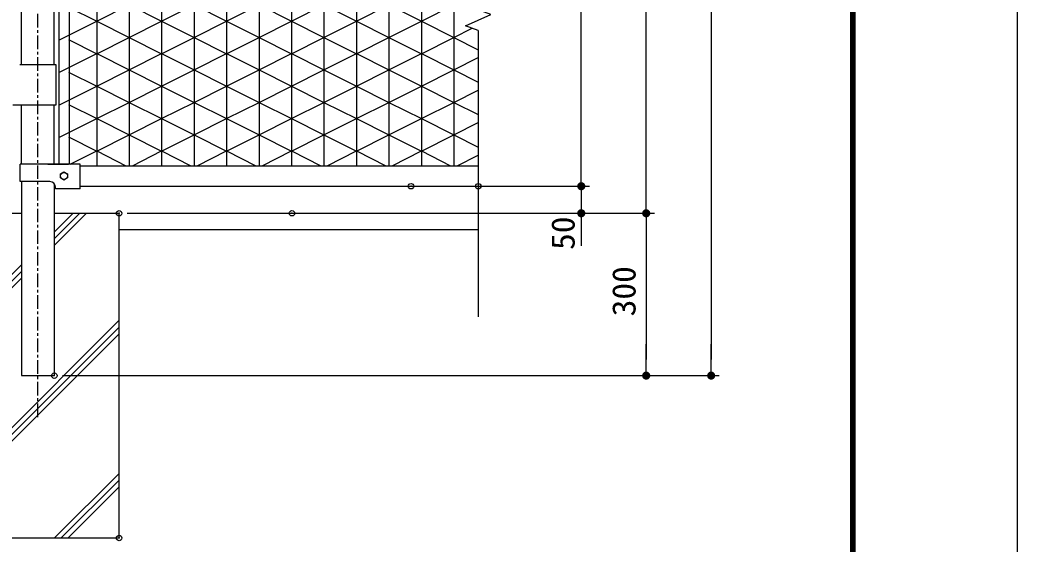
# Model space of a CAD drawing. Units: millimetres, scale not verified. Extents: x -4455 to 4455, y -3150 to 3150.
# Drawn here: x 2612 to 4455, y -985 to -16 of the extents above; entities that cross this region are included whole.
import ezdxf
from ezdxf.enums import TextEntityAlignment as Align

# ---------------------------------------------------------------- set-up
doc = ezdxf.new("R2010")
doc.units = ezdxf.units.MM
doc.header["$LTSCALE"] = 20
doc.header["$PDMODE"] = 32
doc.header["$PDSIZE"] = 10
doc.linetypes.add('USER1', pattern=[2, 1.25, -0.25, 0.25, -0.25])
for name, color, linetype, lineweight in [('0-0_BUHIN', 7, 'Continuous', 25), ('0-2_KOUZOU', 7, 'Continuous', 25), ('0-3_SUNPOU', 1, 'Continuous', 25), ('0-4_HATCH', 4, 'Continuous', 25), ('0-5_0', 4, 'Continuous', 25), ('0-6_KISO', 7, 'Continuous', 25), ('0-8_AMI', 7, 'Continuous', 25), ('0-C_AMI-HATCH', 6, 'Continuous', 25), ('0-D_WAKU', 7, 'Continuous', 25)]:
    doc.layers.add(name, color=color, linetype=linetype, lineweight=lineweight)
doc.layers.add('0-7_DEFPOINTS', color=7, linetype='Continuous')
doc.styles.add('ＭＳ ゴシック', font='')
doc.styles.get('ＭＳ ゴシック').set_extended_font_data('MS Gothic')

# ---------------------------------------------------------------- blocks, each defined once
blk = doc.blocks.new('X2')
at = {"layer": '0-5_0'}
for p, q in [((87989.6, 35797.9), (89182, 36990.3)), ((87989.6, 36047.9), (88932, 36990.3)), ((87989.6, 36297.9), (88682, 36990.3)), ((84384.6, 32692.9), (86779.6, 35087.9)), ((84384.6, 32442.9), (86779.6, 34837.9)), ((84384.6, 32192.9), (86779.6, 34587.9)), ((84384.6, 27036.1), (90384.6, 33036.1)), ((84384.6, 26786.1), (90384.6, 32786.1)), ((84384.6, 26536.1), (90384.6, 32536.1)), ((87995.7, 24990.3), (90384.6, 27379.2)), ((88245.7, 24990.3), (90384.6, 27129.2)), ((88495.7, 24990.3), (90384.6, 26879.2))]:
    blk.add_line(p, q, dxfattribs=at)
blk = doc.blocks.new('M1')
at = {"layer": '0-3_SUNPOU'}
blk.add_line((-5, 0), (-38.58, 0), dxfattribs=at)
for points in [[(0, 0), (-5, 0), (-4.96, 0.63)], [(0, 0), (-4.96, -0.63), (-5, 0)], [(0, 0), (-4.96, 0.63), (-4.84, 1.24)], [(0, 0), (-4.84, -1.24), (-4.96, -0.63)], [(0, 0), (-4.84, 1.24), (-4.65, 1.84)], [(0, 0), (-4.65, -1.84), (-4.84, -1.24)], [(0, 0), (-4.65, 1.84), (-4.38, 2.41)], [(0, 0), (-4.38, -2.41), (-4.65, -1.84)], [(0, 0), (-4.38, 2.41), (-4.05, 2.94)], [(0, 0), (-4.05, -2.94), (-4.38, -2.41)], [(0, 0), (-4.05, 2.94), (-3.64, 3.42)], [(0, 0), (-3.64, -3.42), (-4.05, -2.94)], [(0, 0), (-3.64, 3.42), (-3.19, 3.85)], [(0, 0), (-3.19, -3.85), (-3.64, -3.42)], [(0, 0), (-3.19, 3.85), (-2.68, 4.22)], [(0, 0), (-2.68, -4.22), (-3.19, -3.85)], [(0, 0), (-2.68, 4.22), (-2.13, 4.52)], [(0, 0), (-2.13, -4.52), (-2.68, -4.22)], [(0, 0), (-2.13, 4.52), (-1.55, 4.76)], [(0, 0), (-1.55, -4.76), (-2.13, -4.52)], [(0, 0), (-1.55, 4.76), (-0.94, 4.91)], [(0, 0), (-0.94, -4.91), (-1.55, -4.76)], [(0, 0), (-0.94, 4.91), (-0.31, 4.99)], [(0, 0), (-0.31, -4.99), (-0.94, -4.91)], [(0, 0), (-0.31, 4.99), (0.31, 4.99)], [(0, 0), (0.31, -4.99), (-0.31, -4.99)], [(0, 0), (0.31, 4.99), (0.94, 4.91)], [(0, 0), (0.94, 4.91), (1.55, 4.76)], [(0, 0), (1.55, 4.76), (2.13, 4.52)], [(0, 0), (2.13, 4.52), (2.68, 4.22)], [(0, 0), (2.68, 4.22), (3.19, 3.85)], [(0, 0), (3.19, 3.85), (3.64, 3.42)], [(0, 0), (3.64, 3.42), (4.05, 2.94)], [(0, 0), (4.05, 2.94), (4.38, 2.41)], [(0, 0), (4.38, 2.41), (4.65, 1.84)], [(0, 0), (4.65, 1.84), (4.84, 1.24)], [(0, 0), (4.84, 1.24), (4.96, 0.63)], [(0, 0), (4.96, 0.63), (5, 0)], [(0, 0), (0.94, -4.91), (0.31, -4.99)], [(0, 0), (1.55, -4.76), (0.94, -4.91)], [(0, 0), (2.13, -4.52), (1.55, -4.76)], [(0, 0), (2.68, -4.22), (2.13, -4.52)], [(0, 0), (3.19, -3.85), (2.68, -4.22)], [(0, 0), (3.64, -3.42), (3.19, -3.85)], [(0, 0), (4.05, -2.94), (3.64, -3.42)], [(0, 0), (4.38, -2.41), (4.05, -2.94)], [(0, 0), (4.65, -1.84), (4.38, -2.41)], [(0, 0), (4.84, -1.24), (4.65, -1.84)], [(0, 0), (4.96, -0.63), (4.84, -1.24)], [(0, 0), (5, 0), (4.96, -0.63)]]:
    blk.add_solid(points, dxfattribs=at)

msp = doc.modelspace()

# ---------------------------------------------------------------- linework, layer by layer
at = {"layer": '0-0_BUHIN'}
for p, q in [((2612.34, -98.38), (2678.94, -98.38)), ((2678.94, -98.38), (2678.94, -173.38)), ((2678.94, -173.38), (2599.04, -173.38))]:
    msp.add_line(p, q, dxfattribs=at)
at = {"layer": '0-2_KOUZOU', "color": 1, "linetype": 'USER1'}
msp.add_line((2645.64, -749.92), (2645.64, 1511.61), dxfattribs=at)
at = {"layer": '0-2_KOUZOU'}
for p, q in [((2615.39, -98.38), (2615.39, 249.62)), ((2675.89, -98.38), (2675.89, 249.62)), ((2684.14, 249.62), (2684.14, -282.88)), ((2703.14, 249.62), (2703.14, -282.88)), ((2615.39, -282.88), (2615.39, -173.38)), ((2675.89, -282.88), (2675.89, -173.38)), ((2612.89, -314.88), (2612.89, -282.88)), ((2723.64, -282.88), (2612.89, -282.88)), ((2663.65, -282.88), (2701.96, -282.88)), ((2723.64, -328.38), (2723.64, -282.88)), ((2723.64, -285.38), (3459.29, -285.38)), ((2667.89, -314.88), (2612.89, -314.88)), ((2675.89, -318.88), (2675.89, -673.38)), ((2723.64, -323.38), (3459.29, -323.38)), ((2620.64, -673.38), (2670.64, -673.38))]:
    msp.add_line(p, q, dxfattribs=at)
msp.add_lwpolyline([(2693.64, -311.89), (2687.14, -308.13), (2687.14, -300.63), (2693.64, -296.88), (2700.15, -300.63), (2700.15, -308.13)], close=True, dxfattribs=at)
for points in [[(2615.39, -314.88), (2615.39, -673.38), (2675.89, -673.38)], [(2723.64, -328.38), (2677.89, -328.38), (2677.89, -324.88)]]:
    msp.add_lwpolyline(points, dxfattribs=at)
msp.add_circle((2693.64, -304.38), 6.5, dxfattribs=at)
msp.add_arc((2667.89, -324.88), 10, 0, 90, dxfattribs=at)
at = {"layer": '0-3_SUNPOU'}
for p, q in [((3649.7, -293.38), (3649.7, 1396.62)), ((3769.7, -343.38), (3769.7, 1396.62)), ((3889.7, 1396.62), (3889.7, -643.38)), ((3649.7, -293.38), (3649.7, -263.38)), ((3350.03, -323.38), (3664.7, -323.38)), ((3474.29, -323.38), (3664.7, -323.38)), ((3649.7, -323.38), (3649.7, -373.38)), ((2810.64, -373.38), (3664.7, -373.38)), ((3130.03, -373.38), (3784.7, -373.38)), ((3130.03, -373.38), (3784.7, -373.38)), ((3649.7, -403.38), (3649.7, -433.38)), ((3769.7, -403.38), (3769.7, -643.38)), ((2690.89, -673.38), (3904.7, -673.38)), ((2690.89, -673.38), (3784.7, -673.38))]:
    msp.add_line(p, q, dxfattribs=at)
at = {"layer": '0-6_KISO'}
for p, q in [((2495.64, -373.38), (2615.39, -373.38)), ((2675.89, -373.38), (2795.64, -373.38)), ((2795.64, -973.38), (2795.64, -373.38)), ((2795.64, -403.38), (3459.29, -403.38)), ((2495.64, -973.38), (2795.64, -973.38))]:
    msp.add_line(p, q, dxfattribs=at)
at = {"layer": '0-7_DEFPOINTS'}
for p in [(3335.03, -323.38), (3459.29, -323.38), (2795.64, -373.38), (3115.03, -373.38), (3649.7, -373.38), (2675.89, -673.38), (3769.7, -673.38), (3889.7, -673.38), (2795.64, -973.38)]:
    msp.add_point(p, dxfattribs=at)
at = {"layer": '0-8_AMI'}
msp.add_line((3459.29, -35.66), (3459.29, -564.68), dxfattribs=at)
msp.add_lwpolyline([(3459.29, -35.66), (3435.8, -27.11), (3482.79, -6.01), (3459.29, 2.54)], dxfattribs=at)
at = {"layer": '0-C_AMI-HATCH'}
for p, q in [((2754.18, 1388.62), (2754.18, -285.38)), ((2814.18, 1388.62), (2814.18, -285.38)), ((2874.18, 1388.62), (2874.18, -285.38)), ((2934.18, 1388.62), (2934.18, -285.38)), ((2994.18, 1388.62), (2994.18, -285.38)), ((3054.18, 1388.62), (3054.18, -285.38)), ((3114.18, 1388.62), (3114.18, -285.38)), ((3174.18, 1388.62), (3174.18, -285.38)), ((3234.18, 1388.62), (3234.18, -285.38)), ((3294.18, 1388.62), (3294.18, -285.38)), ((3354.18, 1388.62), (3354.18, -285.38)), ((3414.18, 1388.62), (3414.18, -285.38)), ((2702.14, 7.62), (2754.16, -18.51)), ((2754.16, -18.51), (2814.18, 11.64)), ((3054.14, 11.64), (3114.16, -18.51)), ((3114.16, -18.51), (3174.18, 11.64)), ((3294.14, 11.64), (3354.16, -18.51)), ((3354.16, -18.51), (3414.18, 11.64)), ((2684.15, -53.38), (2754.16, -18.21)), ((2754.16, -18.21), (2814.18, -48.36)), ((2814.14, -48.36), (2874.16, -18.21)), ((2874.16, -18.21), (2934.18, -48.36)), ((2934.14, -48.36), (2994.16, -18.21)), ((2994.16, -18.21), (3054.18, -48.36)), ((3174.14, -48.36), (3234.16, -18.21)), ((3234.16, -18.21), (3294.18, -48.36)), ((3294.14, -48.36), (3354.16, -18.21)), ((3354.16, -18.21), (3414.18, -48.36)), ((3414.14, -48.36), (3447.77, -31.47)), ((2702.14, -52.38), (2754.16, -78.51)), ((2754.16, -78.51), (2814.18, -48.36)), ((3054.14, -48.36), (3114.16, -78.51)), ((3114.16, -78.51), (3174.18, -48.36)), ((3294.14, -48.36), (3354.16, -78.51)), ((3354.16, -78.51), (3414.18, -48.36)), ((3414.14, -48.36), (3459.29, -71.04)), ((2684.15, -113.38), (2754.16, -78.21)), ((2754.16, -78.21), (2814.18, -108.36)), ((2814.14, -108.36), (2874.16, -78.21)), ((2874.16, -78.21), (2934.18, -108.36)), ((2934.14, -108.36), (2994.16, -78.21)), ((2994.16, -78.21), (3054.18, -108.36)), ((3174.14, -108.36), (3234.16, -78.21)), ((3234.16, -78.21), (3294.18, -108.36)), ((3294.14, -108.36), (3354.16, -78.21)), ((3354.16, -78.21), (3414.18, -108.36)), ((3414.14, -108.36), (3459.29, -85.68)), ((2754.16, -138.51), (2814.18, -108.36)), ((3054.14, -108.36), (3114.16, -138.51)), ((3114.16, -138.51), (3174.18, -108.36)), ((3294.14, -108.36), (3354.16, -138.51)), ((3354.16, -138.51), (3414.18, -108.36)), ((3414.14, -108.36), (3459.29, -131.04)), ((2702.14, -112.38), (2754.16, -138.51)), ((2684.15, -173.38), (2754.16, -138.21)), ((2754.16, -138.21), (2814.18, -168.36)), ((2814.14, -168.36), (2874.16, -138.21)), ((2874.16, -138.21), (2934.18, -168.36)), ((2934.14, -168.36), (2994.16, -138.21)), ((2994.16, -138.21), (3054.18, -168.36)), ((3174.14, -168.36), (3234.16, -138.21)), ((3234.16, -138.21), (3294.18, -168.36)), ((3294.14, -168.36), (3354.16, -138.21)), ((3354.16, -138.21), (3414.18, -168.36)), ((3414.14, -168.36), (3459.29, -145.68)), ((2702.14, -172.38), (2754.16, -198.51)), ((2754.16, -198.51), (2814.18, -168.36)), ((3054.14, -168.36), (3114.16, -198.51)), ((3114.16, -198.51), (3174.18, -168.36)), ((3294.14, -168.36), (3354.16, -198.51)), ((3354.16, -198.51), (3414.18, -168.36)), ((3414.14, -168.36), (3459.29, -191.04)), ((2684.15, -233.38), (2754.16, -198.21)), ((2754.16, -198.21), (2814.18, -228.36)), ((2814.14, -228.36), (2874.16, -198.21)), ((2874.16, -198.21), (2934.18, -228.36)), ((2934.14, -228.36), (2994.16, -198.21)), ((2994.16, -198.21), (3054.18, -228.36)), ((3174.14, -228.36), (3234.16, -198.21)), ((3234.16, -198.21), (3294.18, -228.36)), ((3294.14, -228.36), (3354.16, -198.21)), ((3354.16, -198.21), (3414.18, -228.36)), ((3414.14, -228.36), (3459.29, -205.68)), ((2702.14, -232.38), (2754.16, -258.51)), ((2754.16, -258.51), (2814.18, -228.36)), ((3054.14, -228.36), (3114.16, -258.51)), ((3114.16, -258.51), (3174.18, -228.36)), ((3294.14, -228.36), (3354.16, -258.51)), ((3354.16, -258.51), (3414.18, -228.36)), ((3414.14, -228.36), (3459.29, -251.04)), ((2705.05, -282.88), (2754.16, -258.21)), ((2754.16, -258.21), (2808.24, -285.38)), ((2820.08, -285.38), (2874.16, -258.21)), ((2874.16, -258.21), (2928.24, -285.38)), ((2940.08, -285.38), (2994.16, -258.21)), ((2994.16, -258.21), (3048.24, -285.38)), ((3180.08, -285.38), (3234.16, -258.21)), ((3234.16, -258.21), (3288.24, -285.38)), ((3300.08, -285.38), (3354.16, -258.21)), ((3354.16, -258.21), (3408.24, -285.38)), ((3420.08, -285.38), (3459.29, -265.68))]:
    msp.add_line(p, q, dxfattribs=at)
for points in [[(2814.14, 11.64), (2874.16, -18.51), (2934.18, 11.64)], [(2934.14, 11.64), (2994.16, -18.51), (3054.18, 11.64)], [(3174.14, 11.64), (3234.16, -18.51), (3294.18, 11.64)], [(3054.14, -48.36), (3114.16, -18.21), (3174.18, -48.36)], [(2814.14, -48.36), (2874.16, -78.51), (2934.18, -48.36)], [(2934.14, -48.36), (2994.16, -78.51), (3054.18, -48.36)], [(3174.14, -48.36), (3234.16, -78.51), (3294.18, -48.36)], [(3054.14, -108.36), (3114.16, -78.21), (3174.18, -108.36)], [(2814.14, -108.36), (2874.16, -138.51), (2934.18, -108.36)], [(2934.14, -108.36), (2994.16, -138.51), (3054.18, -108.36)], [(3174.14, -108.36), (3234.16, -138.51), (3294.18, -108.36)], [(3054.14, -168.36), (3114.16, -138.21), (3174.18, -168.36)], [(2814.14, -168.36), (2874.16, -198.51), (2934.18, -168.36)], [(2934.14, -168.36), (2994.16, -198.51), (3054.18, -168.36)], [(3174.14, -168.36), (3234.16, -198.51), (3294.18, -168.36)], [(3054.14, -228.36), (3114.16, -198.21), (3174.18, -228.36)], [(2814.14, -228.36), (2874.16, -258.51), (2934.18, -228.36)], [(2934.14, -228.36), (2994.16, -258.51), (3054.18, -228.36)], [(3174.14, -228.36), (3234.16, -258.51), (3294.18, -228.36)], [(3060.08, -285.38), (3114.16, -258.21), (3168.24, -285.38)]]:
    msp.add_lwpolyline(points, dxfattribs=at)
at = {"layer": '0-D_WAKU', "color": 3}
msp.add_lwpolyline([(-4455, 3150), (4455, 3150), (4455, -3150), (-4455, -3150)], close=True, dxfattribs=at)
at = {"layer": '0-D_WAKU'}
for points in [[(-4155, 2962.5), (4155, 2962.5), (4155, -2962.5), (-4155, -2962.5)], [(-4153.13, 2960.62), (4153.12, 2960.62), (4153.12, -2960.63), (-4153.13, -2960.63)], [(-4151.25, 2958.75), (4151.25, 2958.75), (4151.25, -2958.75), (-4151.25, -2958.75)], [(-4149.38, 2956.87), (4149.37, 2956.87), (4149.37, -2956.88), (-4149.38, -2956.88)], [(-4147.5, 2955), (4147.5, 2955), (4147.5, -2955), (-4147.5, -2955)]]:
    msp.add_lwpolyline(points, close=True, dxfattribs=at)

# ---------------------------------------------------------------- block references
at = {"layer": '0-3_SUNPOU', "xscale": 1.5, "yscale": 1.5}
for p, rotation in [((3649.7, -323.38), 270), ((3649.7, -323.38), 270), ((3769.7, -373.38), 270), ((3649.7, -373.38), 90), ((3769.7, -373.38), 90), ((3769.7, -673.38), 270), ((3889.7, -673.38), 270)]:
    msp.add_blockref('M1', p, dxfattribs=dict(at, rotation=rotation))
at = {"layer": '0-4_HATCH', "xscale": 0.05, "yscale": 0.05}
msp.add_blockref('X2', (-1723.59, -2222.9), dxfattribs=at)

# ---------------------------------------------------------------- texts
at = {"layer": '0-3_SUNPOU', "color": 3, "style": 'ＭＳ ゴシック', "width": 1.05}
for s, p in [('50', (3650.53, -441.11)), ('300', (3763.03, -563.88))]:
    msp.add_text(s, height=43.3, rotation=90, dxfattribs=at).set_placement(p, align=Align.BOTTOM_LEFT)

doc.saveas('drawing.dxf')
